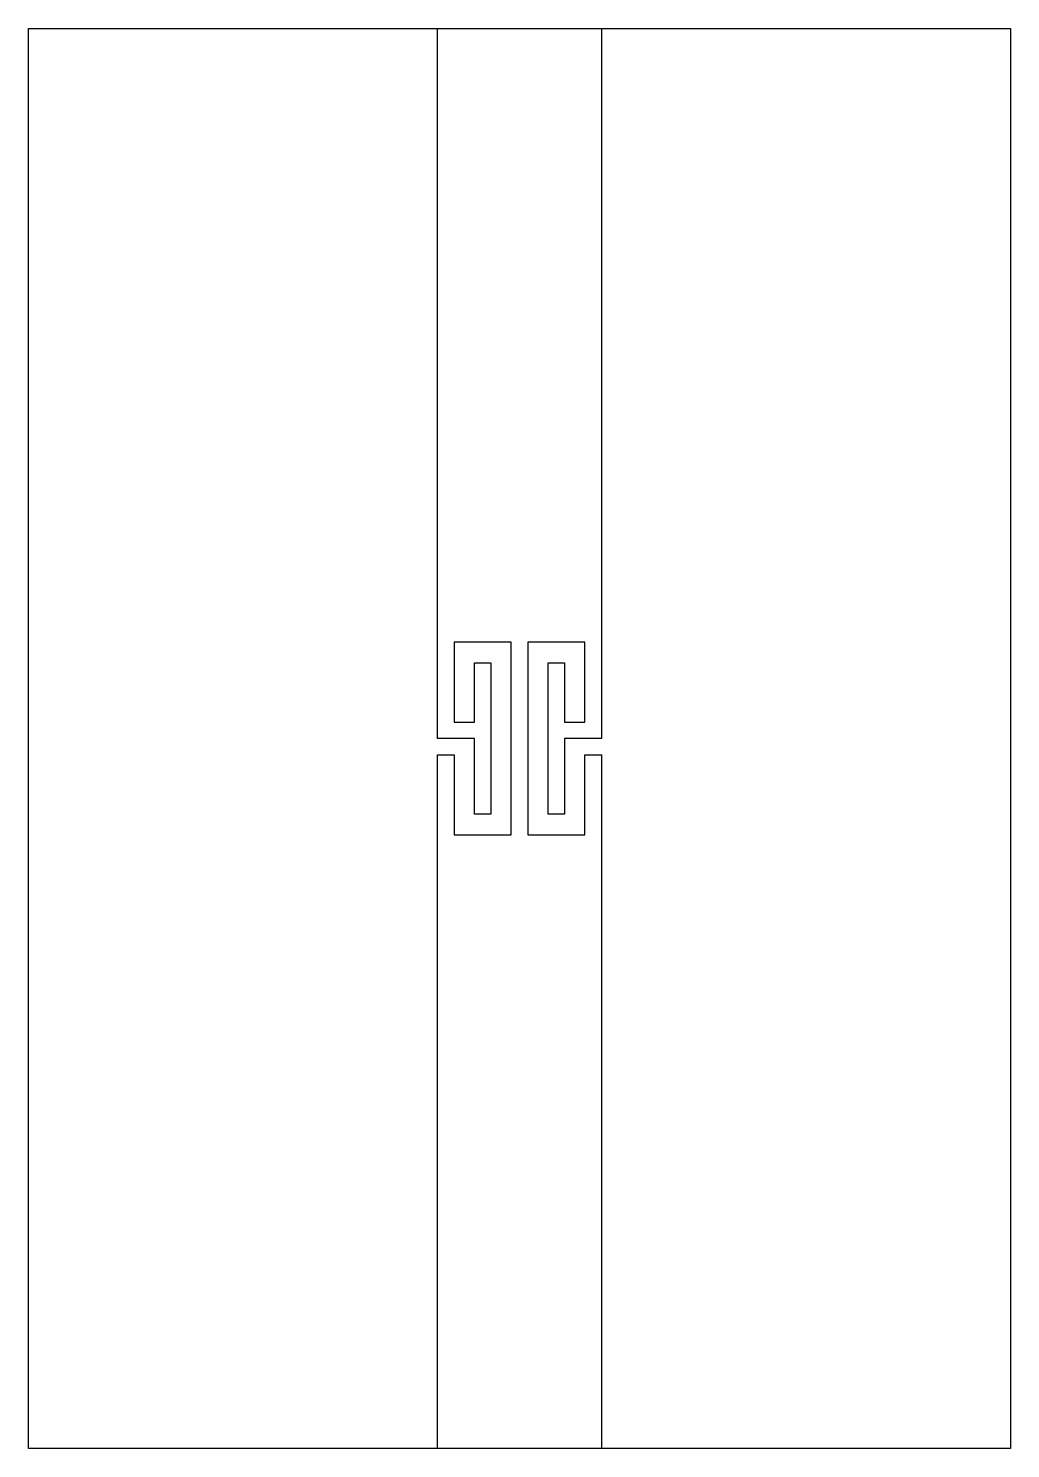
# Model space of a CAD drawing. Header units: metres. Extents: x 0 to 24, y 0 to 34.7.
import ezdxf

# ---------------------------------------------------------------- set-up
doc = ezdxf.new("R2010")
doc.units = ezdxf.units.M

msp = doc.modelspace()

# ---------------------------------------------------------------- linework, layer by layer
at = {"layer": 'patch'}
for points in [[(24, 0), (0, 0), (0, 34.7), (24, 34.7)], [(24, 0), (0, 0), (0, 34.7), (24, 34.7)], [(10.9, 17.35), (10, 17.35), (10, 34.7), (14, 34.7), (14, 17.35), (13.1, 17.35), (13.1, 15.5), (12.7, 15.5), (12.7, 19.2), (13.1, 19.2), (13.1, 17.75), (13.6, 17.75), (13.6, 19.7), (12.2, 19.7), (12.2, 15), (13.6, 15), (13.6, 16.95), (14, 16.95), (14, 0), (10, 0), (10, 16.95), (10.4, 16.95), (10.4, 15), (11.8, 15), (11.8, 19.7), (10.4, 19.7), (10.4, 17.75), (10.9, 17.75), (10.9, 19.2), (11.3, 19.2), (11.3, 15.5), (10.9, 15.5)]]:
    msp.add_lwpolyline(points, close=True, dxfattribs=at)

doc.saveas('drawing.dxf')
